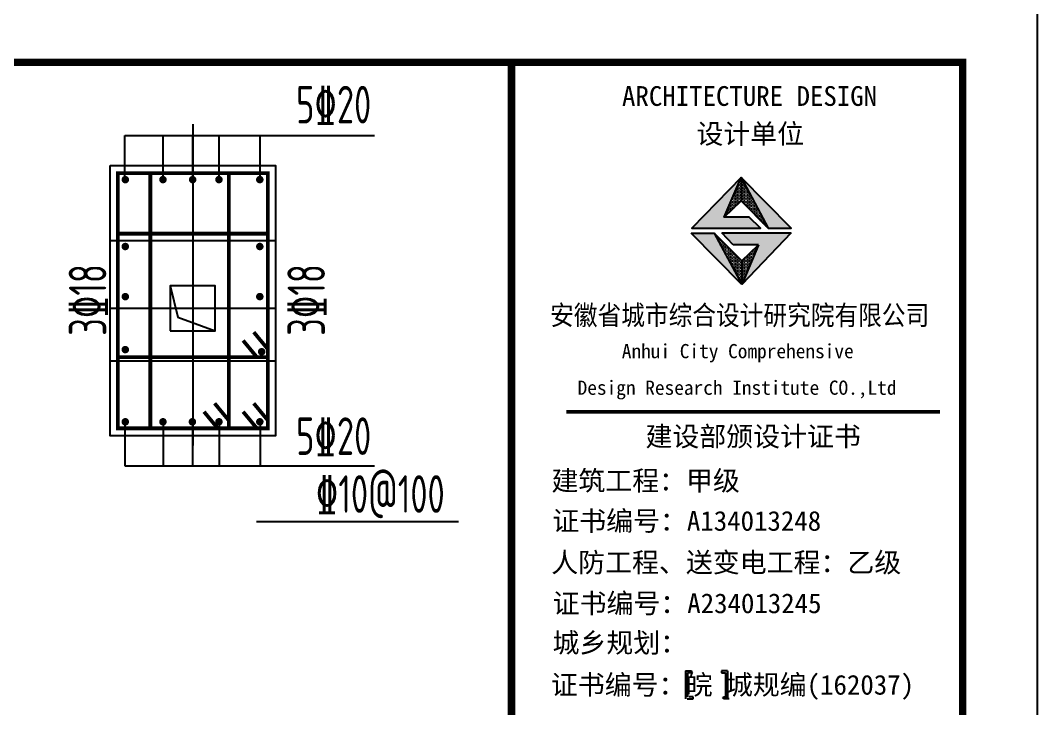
# Model space of a CAD drawing. Extents: x 69728788 to 150676229, y 15322671 to 43663798.
# Drawn here: x 75178131 to 75191684, y 20815893 to 20825063 of the extents above; entities that cross this region are included whole.
import ezdxf
from ezdxf.enums import TextEntityAlignment as Align

# ---------------------------------------------------------------- set-up
doc = ezdxf.new("R2010")
doc.units = 0
doc.header["$LTSCALE"] = 1000
doc.header["$MEASUREMENT"] = 0
doc.linetypes.add('DOTE', pattern=[2.42, 2, -0.2, 0.02, -0.2])
doc.layers.add('13', color=9, linetype='CONTINUOUS', lineweight=35)
for name, color, linetype in [('DOTE', 251, 'DOTE'), ('PUB_TEXT', 7, 'CONTINUOUS'), ('PUB_TITLE', 4, 'CONTINUOUS'), ('REIN', 1, 'CONTINUOUS'), ('S_BEAMDIMMASS', 2, 'CONTINUOUS'), ('图框', 253, 'CONTINUOUS'), ('柱', 2, 'CONTINUOUS')]:
    doc.layers.add(name, color=color, linetype=linetype)
doc.styles.add('TSSD_Rein', font='atssdeng.shx', dxfattribs={"width": 0.7, "bigfont": 'atssdchn.shx'})
doc.styles.add('黑体', font='simhei.ttf', dxfattribs={"width": 0.6, "height": 4.3})

# ---------------------------------------------------------------- blocks, each defined once
blk = doc.blocks.new('125362')
at = {"layer": 'DOTE', "color": 251, "linetype": 'DOTE'}
for p, q in [((75098803, 20647692.8), (75098803, 20646621.9)), ((75098528, 20647304.3), (75099078, 20647304.3)), ((75098528, 20647079.3), (75099078, 20647079.3)), ((75098528, 20646904.3), (75099078, 20646904.3))]:
    blk.add_line(p, q, dxfattribs=at)
at = {"layer": 'PUB_TEXT'}
for p, q in [((75098576.5, 20647654.2), (75099408.5, 20647654.2)), ((75098576.5, 20647507.6), (75098576.5, 20647654.2)), ((75098704.4, 20647507.6), (75098704.4, 20647654.2)), ((75098803.2, 20647507.6), (75098803.2, 20647654.2)), ((75098890.5, 20647507.6), (75098890.5, 20647654.2)), ((75099027.7, 20647507.6), (75099027.7, 20647654.2)), ((75098576.5, 20646700.9), (75098576.5, 20646554.3)), ((75098704.4, 20646700.9), (75098704.4, 20646554.3)), ((75098802.4, 20646700.9), (75098802.4, 20646554.3)), ((75098890.5, 20646700.9), (75098890.5, 20646554.3)), ((75099027.7, 20646700.9), (75099027.7, 20646554.3)), ((75098576.5, 20646554.3), (75099408.5, 20646554.3)), ((75099015.3, 20646369.1), (75099688.1, 20646369.1))]:
    blk.add_line(p, q, dxfattribs=at)
blk.add_lwpolyline([(75098728, 20647004.3), (75098878, 20647004.3), (75098878, 20647154.3), (75098728, 20647154.3)], close=True, dxfattribs=at)
blk.add_lwpolyline([(75098728, 20647154.3), (75098752.9, 20647049.3), (75098878, 20647004.3)], dxfattribs=at)
at = {"layer": 'REIN', "const_width": 12.5}
for points in [[(75098553, 20647529.3), (75099053, 20647529.3), (75099053, 20646679.3), (75098553, 20646679.3)], [(75098661.6, 20647529.3), (75098922.7, 20647529.3), (75098922.7, 20646679.3), (75098661.6, 20646679.3)], [(75098553, 20647327.7), (75099053, 20647327.7), (75099053, 20646916.4), (75098553, 20646916.4)]]:
    blk.add_lwpolyline(points, close=True, dxfattribs=at)
for points in [[(75098584.5, 20647507.6, 1), (75098572, 20647507.6, 1)], [(75098709.9, 20647507.6, 1), (75098697.4, 20647507.6, 1)], [(75098808.8, 20647507.6, 1), (75098796.3, 20647507.6, 1)], [(75098896.4, 20647507.6, 1), (75098883.9, 20647507.6, 1)], [(75099032.5, 20647507.6, 1), (75099020, 20647507.6, 1)], [(75098584.5, 20647284.8, -1), (75098572, 20647284.8, -1)], [(75099032.5, 20647284.8, -1), (75099020, 20647284.8, -1)], [(75098584.5, 20647117.9, -1), (75098572, 20647117.9, -1)], [(75099032.5, 20647117.9, -1), (75099020, 20647117.9, -1)], [(75098584.5, 20646941.5, -1), (75098572, 20646941.5, -1)], [(75099038.7, 20646934.3, -1), (75099026.2, 20646934.3, -1)], [(75098584.5, 20646701, -1), (75098572, 20646701, -1)], [(75098709.9, 20646701, -1), (75098697.4, 20646701, -1)], [(75098807.9, 20646701, -1), (75098795.4, 20646701, -1)], [(75098896.4, 20646701, -1), (75098883.9, 20646701, -1)], [(75099032.5, 20646701, -1), (75099020, 20646701, -1)]]:
    blk.add_lwpolyline(points, format="xyb", close=True, dxfattribs=at)
for points in [[(75099018.1, 20646914.5), (75098970.6, 20646971.7)], [(75099053.4, 20646942.4), (75099006, 20646999.6)], [(75098887.7, 20646677.4), (75098840.3, 20646734.6)], [(75098923.1, 20646705.3), (75098875.7, 20646762.5)], [(75099018.1, 20646677.4), (75098970.6, 20646734.6)], [(75099053.4, 20646705.3), (75099006, 20646762.5)]]:
    blk.add_lwpolyline(points, dxfattribs=at)
at = {"layer": '柱'}
blk.add_lwpolyline([(75098528, 20647554.3), (75099078, 20647554.3), (75099078, 20646654.3), (75098528, 20646654.3)], close=True, dxfattribs=at)
at = {"layer": 'S_BEAMDIMMASS', "style": 'TSSD_Rein', "width": 0.7}
for s, p in [('5%%13220', (75099272.3, 20647757.4)), ('5%%13220', (75099272.3, 20646653.3)), ('%%13210@100', (75099427.5, 20646461.3))]:
    blk.add_text(s, height=125, dxfattribs=at).set_placement(p, align=Align.MIDDLE)
for p in [(75098452.5, 20647106.8), (75099180.7, 20647106.8)]:
    blk.add_text('3%%13218', height=125, rotation=90, dxfattribs=at).set_placement(p, align=Align.MIDDLE)

msp = doc.modelspace()

# ---------------------------------------------------------------- hatches: boundary and pattern name
at = {"layer": '图框'}
for color, points in [(1, [(75187505.8, 20822442.7), (75187733.4, 20822970.8), (75187077, 20822296.2), (75187991, 20822296.2), (75187839.3, 20822442.7)]), (1, [(75188092, 20822293.3), (75188401.5, 20822293.3), (75187733.4, 20822970.8)]), (1, [(75187373, 20822228.2), (75187069.6, 20822228.2), (75187742.3, 20821544.9)]), (1, [(75187477.7, 20822230.3), (75187626.9, 20822073.7), (75187965, 20822073.7), (75187742.3, 20821544.9), (75188402, 20822230.3)]), (4, [(75187020.8, 20816372.1), (75187072, 20816372.1), (75187072, 20816397.7), (75187048.4, 20816397.7), (75186993.1, 20816397.7), (75186993.1, 20816025.3), (75187048.4, 20816025.3), (75187072, 20816025.3), (75187072, 20816051), (75187020.8, 20816051)]), (4, [(75187525.8, 20816051), (75187474.5, 20816051), (75187474.5, 20816025.3), (75187498.1, 20816025.3), (75187553.4, 20816025.3), (75187553.4, 20816397.7), (75187498.1, 20816397.7), (75187474.5, 20816397.7), (75187474.5, 20816372.1), (75187525.8, 20816372.1)])]:
    msp.add_hatch(color=color, dxfattribs=at).paths.add_polyline_path(points)
h = msp.add_hatch(dxfattribs=at)
h.set_pattern_fill('DOTS', color=256, scale=300, style=0)
h.set_pattern_definition([(360, (72908370.61, 21684020.596), (9.375, 18.75), [0, -18.75])])
h.paths.add_polyline_path([(75187742.3, 20821544.9), (75187742.3, 20821859.9), (75187373, 20822228.2)])
h.paths.add_polyline_path([(75187965, 20822073.7), (75187742.3, 20821859.9), (75187742.3, 20821544.9)])
h.paths.add_polyline_path([(75187733.4, 20822970.8), (75187733.4, 20822660.2), (75188092, 20822293.3)])
h.paths.add_polyline_path([(75187733.4, 20822660.2), (75187733.4, 20822970.8), (75187505.8, 20822442.7)])

# ---------------------------------------------------------------- linework, layer by layer
at = {"layer": 'PUB_TITLE'}
msp.add_lwpolyline([(75107584.3, 20766102.8), (75191684.3, 20766102.8), (75191684.3, 20825502.8), (75107584.3, 20825502.8)], close=True, dxfattribs=at)
at = {"layer": 'PUB_TITLE', "const_width": 100}
msp.add_lwpolyline([(75110084.3, 20767102.8), (75190684.3, 20767102.8), (75190684.3, 20824502.8), (75110084.3, 20824502.8)], close=True, dxfattribs=at)
at = {"layer": '图框'}
for p, q in [((75187505.8, 20822442.7), (75187733.4, 20822970.8)), ((75187733.4, 20822970.8), (75188092, 20822293.3)), ((75187742.3, 20821544.9), (75187069.6, 20822228.2)), ((75187069.6, 20822228.2), (75187373, 20822228.2)), ((75187742.3, 20821544.9), (75187069.6, 20822228.2)), ((75187069.6, 20822228.2), (75187373, 20822228.2)), ((75187069.6, 20822228.2), (75187373, 20822228.2)), ((75187742.3, 20821859.9), (75187373, 20822228.2)), ((75187477.7, 20822230.3), (75188402, 20822230.3)), ((75187626.9, 20822073.7), (75187477.7, 20822230.3)), ((75188402, 20822230.3), (75187742.3, 20821544.9)), ((75187965, 20822073.7), (75187626.9, 20822073.7)), ((75187742.3, 20821859.9), (75187965, 20822073.7)), ((75187965, 20822073.7), (75187742.3, 20821544.9)), ((75187742.3, 20821544.9), (75187742.3, 20821859.9)), ((75187742.3, 20821544.9), (75187742.3, 20821859.9)), ((75187742.3, 20821544.9), (75187742.3, 20821859.9))]:
    msp.add_line(p, q, dxfattribs=at)
at = {"layer": '图框', "color": 1}
for p, q in [((75187742.3, 20821544.9), (75187069.6, 20822228.2)), ((75187373, 20822228.2), (75187742.3, 20821544.9))]:
    msp.add_line(p, q, dxfattribs=at)
at = {"layer": '图框', "color": 4}
for p, q in [((75186993.1, 20816397.7), (75187048.4, 20816397.7)), ((75186993.1, 20816397.7), (75186993.1, 20816025.3)), ((75187072, 20816372.1), (75187020.8, 20816372.1)), ((75187020.8, 20816372.1), (75187020.8, 20816051)), ((75187048.4, 20816397.7), (75187072, 20816397.7)), ((75187072, 20816397.7), (75187072, 20816372.1)), ((75187498.1, 20816397.7), (75187474.5, 20816397.7)), ((75187474.5, 20816397.7), (75187474.5, 20816372.1)), ((75187474.5, 20816372.1), (75187525.8, 20816372.1)), ((75187553.4, 20816397.7), (75187498.1, 20816397.7)), ((75187525.8, 20816372.1), (75187525.8, 20816051)), ((75187553.4, 20816397.7), (75187553.4, 20816025.3)), ((75187016.1, 20816025.3), (75187071.3, 20816025.3)), ((75187095, 20816051), (75187043.7, 20816051)), ((75187071.3, 20816025.3), (75187095, 20816025.3)), ((75187095, 20816025.3), (75187095, 20816051)), ((75187497.4, 20816025.3), (75187497.4, 20816051)), ((75187497.4, 20816051), (75187548.7, 20816051)), ((75187521.1, 20816025.3), (75187497.4, 20816025.3)), ((75187576.4, 20816025.3), (75187521.1, 20816025.3))]:
    msp.add_line(p, q, dxfattribs=at)
for points, const_width in [([(75190684.3, 20767102.8), (75184675, 20767102.8), (75184675, 20824502.8), (75190684.3, 20824502.8)], 98.6), ([(75185403.7, 20819846.8), (75190383.7, 20819846.8)], 49.8)]:
    msp.add_lwpolyline(points, dxfattribs=dict(at, const_width=const_width))
at = {"layer": '图框'}
for points in [[(75187839.3, 20822442.7), (75187505.8, 20822442.7), (75187733.4, 20822660.2), (75188092, 20822293.3), (75188401.5, 20822293.3), (75187733.4, 20822970.8), (75187077, 20822296.2), (75187991, 20822296.2), (75187839.3, 20822442.7)], [(75187733.4, 20822970.8), (75187733.4, 20822660.2)]]:
    msp.add_lwpolyline(points, dxfattribs=at)

# ---------------------------------------------------------------- block references
at = {"layer": '13', "xscale": 4, "yscale": 4, "zscale": 4}
msp.add_blockref('125362', (-225214783.4, -61767089.6), dxfattribs=at)

# ---------------------------------------------------------------- texts
at = {"layer": '图框', "color": 4, "style": '黑体'}
for s, height, p in [('ARCHITECTURE DESIGN', 262.944, (75186146.8, 20823923.1)), ('设计单位', 262.94, (75187138.1, 20823419.5)), ('Anhui City Comprehensive ', 189.24, (75186144.1, 20820561.3)), (' Design Research Institute CO.,Ltd', 189.24, (75185426.7, 20820074.3)), ('建设部颁设计证书', 262.94, (75186459.2, 20819388.2)), (' 建筑工程：甲级', 262.94, (75185028, 20818798.9)), ('证书编号：A134013248', 262.944, (75185218.2, 20818263.1)), ('人防工程、送变电工程：乙级', 262.944, (75185204.4, 20817709.4)), ('证书编号：A234013245', 262.944, (75185223, 20817165.2)), ('城乡规划：', 262.94, (75185221, 20816639.9)), ('证书编号：皖 城规编(162037)', 262.944, (75185200, 20816079.8))]:
    msp.add_text(s, height=height, dxfattribs=at).set_placement(p)
at = {"layer": '图框', "color": 4, "style": '黑体', "width": 0.88}
msp.add_text('安徽省城市综合设计研究院有限公司', height=262.944, dxfattribs=at).set_placement((75185189.9, 20821003.3))

doc.saveas('drawing.dxf')
